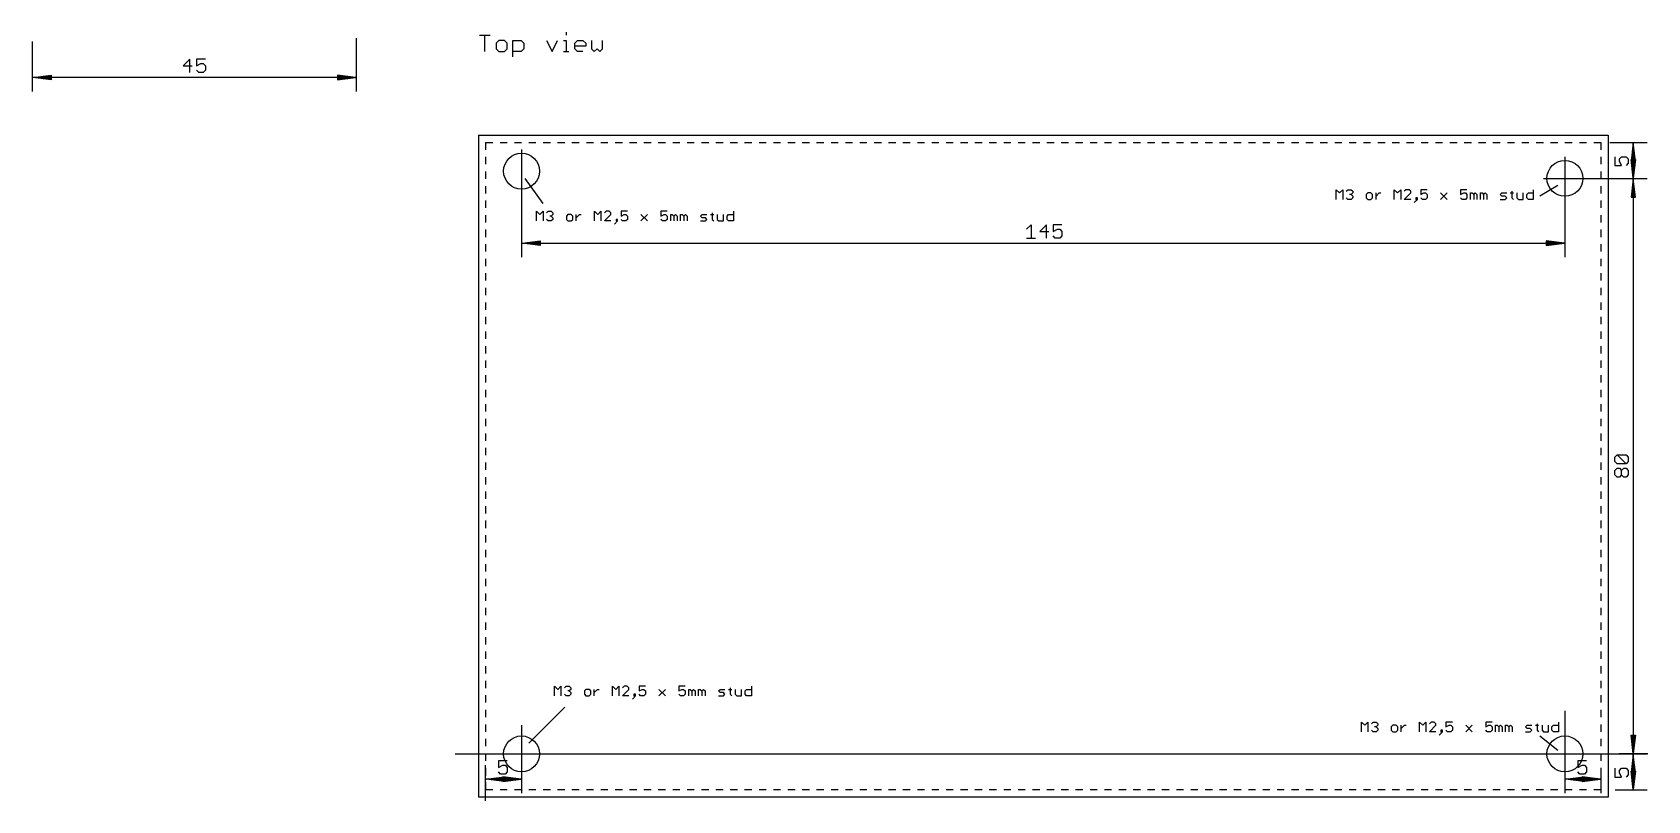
# Model space of a CAD drawing. Extents: x -62 to 290, y -289 to 164.
# Drawn here: x -62 to 162.5, y -107.5 to -0.7 of the extents above; entities that cross this region are included whole.
import ezdxf

# ---------------------------------------------------------------- set-up
doc = ezdxf.new("R2010")
doc.units = 0
doc.layers.add('47', color=7, linetype='CONTINUOUS')
doc.layers.add('51', color=53, linetype='CONTINUOUS')

msp = doc.modelspace()

# ---------------------------------------------------------------- linework, layer by layer
at = {"layer": '47'}
for p, q in [((-62, -2), (-62, -8.95)), ((-17, -1.5), (-17, -8.95)), ((-40.0925, -4.4446), (-41.0171, -5.3692)), ((-40.0925, -6.2938), (-40.0925, -4.4446)), ((-37.9427, -4.4446), (-39.1755, -4.4446)), ((-39.1755, -4.4446), (-39.1755, -5.3692)), ((-61.935, -7), (-59.4, -6.6808)), ((-59.4, -6.6808), (-59.4, -7.3192)), ((-41.0171, -5.3692), (-39.7843, -5.3692)), ((-39.1755, -5.3692), (-38.5591, -5.061)), ((-38.8673, -6.2938), (-39.1755, -5.9856)), ((-38.2509, -6.2938), (-38.8673, -6.2938)), ((-38.5591, -5.061), (-38.2509, -5.061)), ((-38.2509, -5.061), (-37.9427, -5.3692)), ((-37.9427, -5.9856), (-38.2509, -6.2938)), ((-37.9427, -5.3692), (-37.9427, -5.9856)), ((-17.065, -7), (-19.6, -6.6808)), ((-19.6, -6.6808), (-19.6, -7.3192)), ((-61.935, -7), (-59.4, -6.74)), ((-61.935, -7), (-59.4, -6.87)), ((-17.065, -7), (-61.935, -7)), ((-59.4, -7.3192), (-61.935, -7)), ((-59.4, -7.13), (-61.935, -7)), ((-59.4, -7.26), (-61.935, -7)), ((-17.065, -7), (-19.6, -6.74)), ((-17.065, -7), (-19.6, -6.87)), ((-19.6, -7.3192), (-17.065, -7)), ((-19.6, -7.13), (-17.065, -7)), ((-19.6, -7.26), (-17.065, -7)), ((6, -17), (6, -31.95)), ((157.25, -16), (162.45, -16)), ((160.5, -16.065), (160.1808, -18.6)), ((160.5, -16.065), (160.24, -18.6)), ((160.5, -16.065), (160.37, -18.6)), ((160.5, -16.065), (160.5, -20.935)), ((160.8192, -18.6), (160.5, -16.065)), ((160.63, -18.6), (160.5, -16.065)), ((160.76, -18.6), (160.5, -16.065)), ((151, -18), (151, -31.95)), ((157.9446, -17.9899), (157.9446, -19.2227)), ((157.9446, -19.2227), (158.8692, -19.2227)), ((158.561, -18.2981), (158.8692, -17.9899)), ((158.561, -18.6063), (158.561, -18.2981)), ((158.8692, -19.2227), (158.561, -18.6063)), ((158.8692, -17.9899), (159.4856, -17.9899)), ((159.4856, -17.9899), (159.7938, -18.2981)), ((159.7938, -18.9145), (159.4856, -19.2227)), ((159.7938, -18.2981), (159.7938, -18.9145)), ((160.5, -20.935), (160.1808, -18.4)), ((160.1808, -18.4), (160.8192, -18.4)), ((160.1808, -18.6), (160.8192, -18.6)), ((160.5, -20.935), (160.24, -18.4)), ((160.5, -20.935), (160.37, -18.4)), ((160.8192, -18.4), (160.5, -20.935)), ((160.63, -18.4), (160.5, -20.935)), ((160.76, -18.4), (160.5, -20.935)), ((9, -24.5), (6.5, -21)), ((150, -22), (147.5, -23.5)), ((148, -21), (162.45, -21)), ((158.25, -21), (162.45, -21)), ((160.5, -21.065), (160.1808, -23.6)), ((160.5, -21.065), (160.24, -23.6)), ((160.5, -21.065), (160.37, -23.6)), ((160.5, -21.065), (160.5, -100.935)), ((160.8192, -23.6), (160.5, -21.065)), ((160.63, -23.6), (160.5, -21.065)), ((160.76, -23.6), (160.5, -21.065)), ((119.2224, -23.9238), (119.2224, -22.5751)), ((119.2224, -22.5751), (119.672, -23.0246)), ((119.672, -23.0246), (120.1216, -22.5751)), ((120.1216, -22.5751), (120.1216, -23.9238)), ((120.6036, -22.7998), (120.8284, -22.5751)), ((120.8284, -23.9238), (120.6036, -23.699)), ((120.8284, -22.5751), (121.2779, -22.5751)), ((121.2779, -23.9238), (120.8284, -23.9238)), ((121.2779, -23.2494), (121.0532, -23.2494)), ((121.2779, -22.5751), (121.5027, -22.7998)), ((121.5027, -23.0246), (121.2779, -23.2494)), ((121.2779, -23.2494), (121.5027, -23.4742)), ((121.5027, -23.699), (121.2779, -23.9238)), ((121.5027, -22.7998), (121.5027, -23.0246)), ((121.5027, -23.4742), (121.5027, -23.699)), ((123.5907, -23.0246), (123.3659, -23.2494)), ((123.3659, -23.2494), (123.3659, -23.699)), ((123.3659, -23.699), (123.5907, -23.9238)), ((124.0403, -23.0246), (123.5907, -23.0246)), ((123.5907, -23.9238), (124.0403, -23.9238)), ((124.2651, -23.2494), (124.0403, -23.0246)), ((124.0403, -23.9238), (124.2651, -23.699)), ((124.2651, -23.699), (124.2651, -23.2494)), ((124.7471, -23.9238), (124.7471, -23.0246)), ((124.7471, -23.4742), (125.1967, -23.0246)), ((125.1967, -23.0246), (125.4215, -23.0246)), ((127.2793, -23.9238), (127.2793, -22.5751)), ((127.2793, -22.5751), (127.7288, -23.0246)), ((127.7288, -23.0246), (128.1784, -22.5751)), ((128.1784, -22.5751), (128.1784, -23.9238)), ((128.8852, -22.5751), (128.6604, -22.7998)), ((128.6604, -23.9238), (129.5596, -23.0246)), ((129.5596, -23.9238), (128.6604, -23.9238)), ((129.3348, -22.5751), (128.8852, -22.5751)), ((129.5596, -22.7998), (129.3348, -22.5751)), ((129.5596, -23.0246), (129.5596, -22.7998)), ((130.0416, -24.3734), (130.4912, -23.9238)), ((130.4912, -23.699), (130.2664, -23.699)), ((130.2664, -23.699), (130.2664, -23.9238)), ((130.2664, -23.9238), (130.4912, -23.9238)), ((130.4912, -23.9238), (130.4912, -23.699)), ((131.8616, -22.5751), (130.9624, -22.5751)), ((130.9624, -22.5751), (130.9624, -23.2494)), ((130.9624, -23.2494), (131.412, -23.0246)), ((131.1872, -23.9238), (130.9624, -23.699)), ((131.6368, -23.9238), (131.1872, -23.9238)), ((131.412, -23.0246), (131.6368, -23.0246)), ((131.6368, -23.0246), (131.8616, -23.2494)), ((131.8616, -23.699), (131.6368, -23.9238)), ((131.8616, -23.2494), (131.8616, -23.699)), ((133.7248, -23.0246), (134.6239, -23.9238)), ((133.7248, -23.9238), (134.6239, -23.0246)), ((137.3863, -22.5751), (136.4871, -22.5751)), ((136.4871, -22.5751), (136.4871, -23.2494)), ((136.4871, -23.2494), (136.9367, -23.0246)), ((136.7119, -23.9238), (136.4871, -23.699)), ((137.1615, -23.9238), (136.7119, -23.9238)), ((136.9367, -23.0246), (137.1615, -23.0246)), ((137.1615, -23.0246), (137.3863, -23.2494)), ((137.3863, -23.699), (137.1615, -23.9238)), ((137.3863, -23.2494), (137.3863, -23.699)), ((137.8683, -23.9238), (137.8683, -23.0246)), ((137.8683, -23.0246), (138.0931, -23.0246)), ((138.0931, -23.0246), (138.3179, -23.2494)), ((138.3179, -23.2494), (138.5427, -23.0246)), ((138.3179, -23.2494), (138.3179, -23.9238)), ((138.5427, -23.0246), (138.7675, -23.2494)), ((138.7675, -23.2494), (138.7675, -23.9238)), ((139.2495, -23.9238), (139.2495, -23.0246)), ((139.2495, -23.0246), (139.4743, -23.0246)), ((139.4743, -23.0246), (139.6991, -23.2494)), ((139.6991, -23.2494), (139.9239, -23.0246)), ((139.6991, -23.2494), (139.6991, -23.9238)), ((139.9239, -23.0246), (140.1486, -23.2494)), ((140.1486, -23.2494), (140.1486, -23.9238)), ((142.0118, -23.2494), (142.2366, -23.0246)), ((142.2366, -23.4742), (142.0118, -23.2494)), ((142.0118, -23.9238), (142.6862, -23.9238)), ((142.2366, -23.0246), (142.911, -23.0246)), ((142.6862, -23.4742), (142.2366, -23.4742)), ((142.911, -23.699), (142.6862, -23.4742)), ((142.6862, -23.9238), (142.911, -23.699)), ((143.393, -23.0246), (143.8426, -23.0246)), ((143.6178, -22.7998), (143.6178, -23.699)), ((143.6178, -23.699), (143.8426, -23.9238)), ((144.3138, -23.0246), (144.3138, -23.699)), ((144.3138, -23.699), (144.5386, -23.9238)), ((144.5386, -23.9238), (145.213, -23.9238)), ((145.213, -23.9238), (145.213, -23.0246)), ((145.695, -23.2494), (145.9198, -23.0246)), ((145.695, -23.699), (145.695, -23.2494)), ((145.9198, -23.9238), (145.695, -23.699)), ((145.9198, -23.0246), (146.5941, -23.0246)), ((146.5941, -23.9238), (145.9198, -23.9238)), ((146.5941, -22.5751), (146.5941, -23.9238)), ((160.1808, -23.6), (160.8192, -23.6)), ((8.0762, -26.9238), (8.0762, -25.5751)), ((8.0762, -25.5751), (8.5258, -26.0246)), ((8.5258, -26.0246), (8.9754, -25.5751)), ((8.9754, -25.5751), (8.9754, -26.9238)), ((9.4574, -25.7998), (9.6822, -25.5751)), ((9.6822, -26.9238), (9.4574, -26.699)), ((9.6822, -25.5751), (10.1318, -25.5751)), ((10.1318, -26.9238), (9.6822, -26.9238)), ((10.1318, -26.2494), (9.907, -26.2494)), ((10.1318, -25.5751), (10.3565, -25.7998)), ((10.3565, -26.0246), (10.1318, -26.2494)), ((10.1318, -26.2494), (10.3565, -26.4742)), ((10.3565, -26.699), (10.1318, -26.9238)), ((10.3565, -25.7998), (10.3565, -26.0246)), ((10.3565, -26.4742), (10.3565, -26.699)), ((12.4445, -26.0246), (12.2197, -26.2494)), ((12.2197, -26.2494), (12.2197, -26.699)), ((12.2197, -26.699), (12.4445, -26.9238)), ((12.8941, -26.0246), (12.4445, -26.0246)), ((12.4445, -26.9238), (12.8941, -26.9238)), ((13.1189, -26.2494), (12.8941, -26.0246)), ((12.8941, -26.9238), (13.1189, -26.699)), ((13.1189, -26.699), (13.1189, -26.2494)), ((13.6009, -26.9238), (13.6009, -26.0246)), ((13.6009, -26.4742), (14.0505, -26.0246)), ((14.0505, -26.0246), (14.2753, -26.0246)), ((16.1331, -26.9238), (16.1331, -25.5751)), ((16.1331, -25.5751), (16.5827, -26.0246)), ((16.5827, -26.0246), (17.0322, -25.5751)), ((17.0322, -25.5751), (17.0322, -26.9238)), ((17.739, -25.5751), (17.5143, -25.7998)), ((17.5143, -26.9238), (18.4134, -26.0246)), ((18.4134, -26.9238), (17.5143, -26.9238)), ((18.1886, -25.5751), (17.739, -25.5751)), ((18.4134, -25.7998), (18.1886, -25.5751)), ((18.4134, -26.0246), (18.4134, -25.7998)), ((18.8954, -27.3734), (19.345, -26.9238)), ((19.345, -26.699), (19.1202, -26.699)), ((19.1202, -26.699), (19.1202, -26.9238)), ((19.1202, -26.9238), (19.345, -26.9238)), ((19.345, -26.9238), (19.345, -26.699)), ((20.7154, -25.5751), (19.8162, -25.5751)), ((19.8162, -25.5751), (19.8162, -26.2494)), ((19.8162, -26.2494), (20.2658, -26.0246)), ((20.041, -26.9238), (19.8162, -26.699)), ((20.4906, -26.9238), (20.041, -26.9238)), ((20.2658, -26.0246), (20.4906, -26.0246)), ((20.4906, -26.0246), (20.7154, -26.2494)), ((20.7154, -26.699), (20.4906, -26.9238)), ((20.7154, -26.2494), (20.7154, -26.699)), ((22.5786, -26.0246), (23.4777, -26.9238)), ((22.5786, -26.9238), (23.4777, -26.0246)), ((26.2401, -25.5751), (25.3409, -25.5751)), ((25.3409, -25.5751), (25.3409, -26.2494)), ((25.3409, -26.2494), (25.7905, -26.0246)), ((25.5657, -26.9238), (25.3409, -26.699)), ((26.0153, -26.9238), (25.5657, -26.9238)), ((25.7905, -26.0246), (26.0153, -26.0246)), ((26.0153, -26.0246), (26.2401, -26.2494)), ((26.2401, -26.699), (26.0153, -26.9238)), ((26.2401, -26.2494), (26.2401, -26.699)), ((26.7221, -26.9238), (26.7221, -26.0246)), ((26.7221, -26.0246), (26.9469, -26.0246)), ((26.9469, -26.0246), (27.1717, -26.2494)), ((27.1717, -26.2494), (27.3965, -26.0246)), ((27.1717, -26.2494), (27.1717, -26.9238)), ((27.3965, -26.0246), (27.6213, -26.2494)), ((27.6213, -26.2494), (27.6213, -26.9238)), ((28.1033, -26.9238), (28.1033, -26.0246)), ((28.1033, -26.0246), (28.3281, -26.0246)), ((28.3281, -26.0246), (28.5529, -26.2494)), ((28.5529, -26.2494), (28.7777, -26.0246)), ((28.5529, -26.2494), (28.5529, -26.9238)), ((28.7777, -26.0246), (29.0024, -26.2494)), ((29.0024, -26.2494), (29.0024, -26.9238)), ((30.8656, -26.2494), (31.0904, -26.0246)), ((31.0904, -26.4742), (30.8656, -26.2494)), ((30.8656, -26.9238), (31.54, -26.9238)), ((31.0904, -26.0246), (31.7648, -26.0246)), ((31.54, -26.4742), (31.0904, -26.4742)), ((31.7648, -26.699), (31.54, -26.4742)), ((31.54, -26.9238), (31.7648, -26.699)), ((32.2468, -26.0246), (32.6964, -26.0246)), ((32.4716, -25.7998), (32.4716, -26.699)), ((32.4716, -26.699), (32.6964, -26.9238)), ((33.1676, -26.0246), (33.1676, -26.699)), ((33.1676, -26.699), (33.3924, -26.9238)), ((33.3924, -26.9238), (34.0668, -26.9238)), ((34.0668, -26.9238), (34.0668, -26.0246)), ((34.5488, -26.2494), (34.7736, -26.0246)), ((34.5488, -26.699), (34.5488, -26.2494)), ((34.7736, -26.9238), (34.5488, -26.699)), ((34.7736, -26.0246), (35.4479, -26.0246)), ((35.4479, -26.9238), (34.7736, -26.9238)), ((35.4479, -25.5751), (35.4479, -26.9238)), ((76.1841, -28.061), (76.8005, -27.4446)), ((76.8005, -27.4446), (76.8005, -29.2938)), ((78.9502, -27.4446), (78.0256, -28.3692)), ((78.0256, -28.3692), (79.2584, -28.3692)), ((78.9502, -29.2938), (78.9502, -27.4446)), ((81.1, -27.4446), (79.8672, -27.4446)), ((79.8672, -27.4446), (79.8672, -28.3692)), ((79.8672, -28.3692), (80.4836, -28.061)), ((80.1754, -29.2938), (79.8672, -28.9856)), ((80.4836, -28.061), (80.7918, -28.061)), ((80.7918, -28.061), (81.1, -28.3692)), ((81.1, -28.9856), (80.7918, -29.2938)), ((81.1, -28.3692), (81.1, -28.9856)), ((6.065, -30), (8.6, -29.6808)), ((6.065, -30), (8.6, -29.74)), ((6.065, -30), (8.6, -29.87)), ((6.065, -30), (150.935, -30)), ((8.6, -30.3192), (6.065, -30)), ((8.6, -30.13), (6.065, -30)), ((8.6, -30.26), (6.065, -30)), ((8.6, -29.6808), (8.6, -30.3192)), ((76.1841, -29.2938), (77.4168, -29.2938)), ((80.7918, -29.2938), (80.1754, -29.2938)), ((150.935, -30), (148.4, -29.6808)), ((148.4, -29.6808), (148.4, -30.3192)), ((150.935, -30), (148.4, -29.74)), ((150.935, -30), (148.4, -29.87)), ((148.4, -30.3192), (150.935, -30)), ((148.4, -30.13), (150.935, -30)), ((148.4, -30.26), (150.935, -30)), ((157.9446, -59.7509), (158.2528, -59.4427)), ((157.9446, -60.3673), (157.9446, -59.7509)), ((158.2528, -60.6755), (157.9446, -60.3673)), ((158.2528, -59.4427), (159.4856, -59.4427)), ((159.4856, -60.6755), (158.2528, -59.4427)), ((159.4856, -59.4427), (159.7938, -59.7509)), ((159.7938, -60.3673), (159.4856, -60.6755)), ((159.7938, -59.7509), (159.7938, -60.3673)), ((157.9446, -61.5925), (158.2528, -61.2843)), ((157.9446, -62.2089), (157.9446, -61.5925)), ((158.2528, -62.5171), (157.9446, -62.2089)), ((159.4856, -60.6755), (158.2528, -60.6755)), ((158.2528, -61.2843), (158.561, -61.2843)), ((158.561, -62.5171), (158.2528, -62.5171)), ((158.561, -61.2843), (158.8692, -61.5925)), ((158.8692, -62.2089), (158.561, -62.5171)), ((158.8692, -61.5925), (159.1774, -61.2843)), ((158.8692, -62.2089), (158.8692, -61.5925)), ((159.1774, -62.5171), (158.8692, -62.2089)), ((159.1774, -61.2843), (159.4856, -61.2843)), ((159.4856, -62.5171), (159.1774, -62.5171)), ((159.4856, -61.2843), (159.7938, -61.5925)), ((159.7938, -62.2089), (159.4856, -62.5171)), ((159.7938, -61.5925), (159.7938, -62.2089)), ((10.5762, -92.9238), (10.5762, -91.5751)), ((10.5762, -91.5751), (11.0258, -92.0246)), ((11.0258, -92.0246), (11.4754, -91.5751)), ((11.4754, -91.5751), (11.4754, -92.9238)), ((11.9574, -91.7998), (12.1822, -91.5751)), ((12.1822, -91.5751), (12.6318, -91.5751)), ((12.6318, -91.5751), (12.8565, -91.7998)), ((12.8565, -92.0246), (12.6318, -92.2494)), ((12.8565, -91.7998), (12.8565, -92.0246)), ((14.9445, -92.0246), (14.7197, -92.2494)), ((15.3941, -92.0246), (14.9445, -92.0246)), ((15.6189, -92.2494), (15.3941, -92.0246)), ((16.1009, -92.9238), (16.1009, -92.0246)), ((16.1009, -92.4742), (16.5505, -92.0246)), ((16.5505, -92.0246), (16.7753, -92.0246)), ((18.6331, -92.9238), (18.6331, -91.5751)), ((18.6331, -91.5751), (19.0827, -92.0246)), ((19.0827, -92.0246), (19.5322, -91.5751)), ((19.5322, -91.5751), (19.5322, -92.9238)), ((20.239, -91.5751), (20.0143, -91.7998)), ((20.0143, -92.9238), (20.9134, -92.0246)), ((20.6886, -91.5751), (20.239, -91.5751)), ((20.9134, -91.7998), (20.6886, -91.5751)), ((20.9134, -92.0246), (20.9134, -91.7998)), ((23.2154, -91.5751), (22.3162, -91.5751)), ((22.3162, -91.5751), (22.3162, -92.2494)), ((22.3162, -92.2494), (22.7658, -92.0246)), ((22.7658, -92.0246), (22.9906, -92.0246)), ((22.9906, -92.0246), (23.2154, -92.2494)), ((25.0786, -92.0246), (25.9777, -92.9238)), ((25.0786, -92.9238), (25.9777, -92.0246)), ((28.7401, -91.5751), (27.8409, -91.5751)), ((27.8409, -91.5751), (27.8409, -92.2494)), ((27.8409, -92.2494), (28.2905, -92.0246)), ((28.2905, -92.0246), (28.5153, -92.0246)), ((28.5153, -92.0246), (28.7401, -92.2494)), ((29.2221, -92.9238), (29.2221, -92.0246)), ((29.2221, -92.0246), (29.4469, -92.0246)), ((29.4469, -92.0246), (29.6717, -92.2494)), ((29.6717, -92.2494), (29.8965, -92.0246)), ((29.8965, -92.0246), (30.1213, -92.2494)), ((30.6033, -92.9238), (30.6033, -92.0246)), ((30.6033, -92.0246), (30.8281, -92.0246)), ((30.8281, -92.0246), (31.0529, -92.2494)), ((31.0529, -92.2494), (31.2777, -92.0246)), ((31.2777, -92.0246), (31.5024, -92.2494)), ((33.3656, -92.2494), (33.5904, -92.0246)), ((33.5904, -92.0246), (34.2648, -92.0246)), ((34.7468, -92.0246), (35.1964, -92.0246)), ((34.9716, -91.7998), (34.9716, -92.699)), ((35.6676, -92.0246), (35.6676, -92.699)), ((36.5668, -92.9238), (36.5668, -92.0246)), ((37.0488, -92.2494), (37.2736, -92.0246)), ((37.2736, -92.0246), (37.9479, -92.0246)), ((37.9479, -91.5751), (37.9479, -92.9238)), ((12.1822, -92.9238), (11.9574, -92.699)), ((12.6318, -92.9238), (12.1822, -92.9238)), ((12.6318, -92.2494), (12.407, -92.2494)), ((12.6318, -92.2494), (12.8565, -92.4742)), ((12.8565, -92.699), (12.6318, -92.9238)), ((12.8565, -92.4742), (12.8565, -92.699)), ((14.7197, -92.2494), (14.7197, -92.699)), ((14.7197, -92.699), (14.9445, -92.9238)), ((14.9445, -92.9238), (15.3941, -92.9238)), ((15.3941, -92.9238), (15.6189, -92.699)), ((15.6189, -92.699), (15.6189, -92.2494)), ((20.9134, -92.9238), (20.0143, -92.9238)), ((21.3954, -93.3734), (21.845, -92.9238)), ((21.845, -92.699), (21.6202, -92.699)), ((21.6202, -92.699), (21.6202, -92.9238)), ((21.6202, -92.9238), (21.845, -92.9238)), ((21.845, -92.9238), (21.845, -92.699)), ((22.541, -92.9238), (22.3162, -92.699)), ((22.9906, -92.9238), (22.541, -92.9238)), ((23.2154, -92.699), (22.9906, -92.9238)), ((23.2154, -92.2494), (23.2154, -92.699)), ((28.0657, -92.9238), (27.8409, -92.699)), ((28.5153, -92.9238), (28.0657, -92.9238)), ((28.7401, -92.699), (28.5153, -92.9238)), ((28.7401, -92.2494), (28.7401, -92.699)), ((29.6717, -92.2494), (29.6717, -92.9238)), ((30.1213, -92.2494), (30.1213, -92.9238)), ((31.0529, -92.2494), (31.0529, -92.9238)), ((31.5024, -92.2494), (31.5024, -92.9238)), ((33.5904, -92.4742), (33.3656, -92.2494)), ((33.3656, -92.9238), (34.04, -92.9238)), ((34.04, -92.4742), (33.5904, -92.4742)), ((34.2648, -92.699), (34.04, -92.4742)), ((34.04, -92.9238), (34.2648, -92.699)), ((34.9716, -92.699), (35.1964, -92.9238)), ((35.6676, -92.699), (35.8924, -92.9238)), ((35.8924, -92.9238), (36.5668, -92.9238)), ((37.0488, -92.699), (37.0488, -92.2494)), ((37.2736, -92.9238), (37.0488, -92.699)), ((37.9479, -92.9238), (37.2736, -92.9238)), ((7, -99.5), (12, -94.5)), ((151, -95), (151, -106.45)), ((6, -97), (6, -106.45)), ((122.7224, -97.9238), (122.7224, -96.5751)), ((122.7224, -96.5751), (123.172, -97.0246)), ((123.172, -97.0246), (123.6216, -96.5751)), ((123.6216, -96.5751), (123.6216, -97.9238)), ((124.1036, -96.7998), (124.3284, -96.5751)), ((124.3284, -97.9238), (124.1036, -97.699)), ((124.3284, -96.5751), (124.7779, -96.5751)), ((124.7779, -97.9238), (124.3284, -97.9238)), ((124.7779, -97.2494), (124.5532, -97.2494)), ((124.7779, -96.5751), (125.0027, -96.7998)), ((125.0027, -97.0246), (124.7779, -97.2494)), ((124.7779, -97.2494), (125.0027, -97.4742)), ((125.0027, -97.699), (124.7779, -97.9238)), ((125.0027, -96.7998), (125.0027, -97.0246)), ((125.0027, -97.4742), (125.0027, -97.699)), ((127.0907, -97.0246), (126.8659, -97.2494)), ((126.8659, -97.2494), (126.8659, -97.699)), ((126.8659, -97.699), (127.0907, -97.9238)), ((127.5403, -97.0246), (127.0907, -97.0246)), ((127.0907, -97.9238), (127.5403, -97.9238)), ((127.7651, -97.2494), (127.5403, -97.0246)), ((127.5403, -97.9238), (127.7651, -97.699)), ((127.7651, -97.699), (127.7651, -97.2494)), ((128.2471, -97.9238), (128.2471, -97.0246)), ((128.2471, -97.4742), (128.6967, -97.0246)), ((128.6967, -97.0246), (128.9215, -97.0246)), ((130.7793, -97.9238), (130.7793, -96.5751)), ((130.7793, -96.5751), (131.2288, -97.0246)), ((131.2288, -97.0246), (131.6784, -96.5751)), ((131.6784, -96.5751), (131.6784, -97.9238)), ((132.3852, -96.5751), (132.1604, -96.7998)), ((132.1604, -97.9238), (133.0596, -97.0246)), ((133.0596, -97.9238), (132.1604, -97.9238)), ((132.8348, -96.5751), (132.3852, -96.5751)), ((133.0596, -96.7998), (132.8348, -96.5751)), ((133.0596, -97.0246), (133.0596, -96.7998)), ((133.5416, -98.3734), (133.9912, -97.9238)), ((133.9912, -97.699), (133.7664, -97.699)), ((133.7664, -97.699), (133.7664, -97.9238)), ((133.7664, -97.9238), (133.9912, -97.9238)), ((133.9912, -97.9238), (133.9912, -97.699)), ((135.3616, -96.5751), (134.4624, -96.5751)), ((134.4624, -96.5751), (134.4624, -97.2494)), ((134.4624, -97.2494), (134.912, -97.0246)), ((134.6872, -97.9238), (134.4624, -97.699)), ((135.1368, -97.9238), (134.6872, -97.9238)), ((134.912, -97.0246), (135.1368, -97.0246)), ((135.1368, -97.0246), (135.3616, -97.2494)), ((135.3616, -97.699), (135.1368, -97.9238)), ((135.3616, -97.2494), (135.3616, -97.699)), ((137.2248, -97.0246), (138.1239, -97.9238)), ((137.2248, -97.9238), (138.1239, -97.0246)), ((140.8863, -96.5751), (139.9871, -96.5751)), ((139.9871, -96.5751), (139.9871, -97.2494)), ((139.9871, -97.2494), (140.4367, -97.0246)), ((140.2119, -97.9238), (139.9871, -97.699)), ((140.6615, -97.9238), (140.2119, -97.9238)), ((140.4367, -97.0246), (140.6615, -97.0246)), ((140.6615, -97.0246), (140.8863, -97.2494)), ((140.8863, -97.699), (140.6615, -97.9238)), ((140.8863, -97.2494), (140.8863, -97.699)), ((141.3683, -97.9238), (141.3683, -97.0246)), ((141.3683, -97.0246), (141.5931, -97.0246)), ((141.5931, -97.0246), (141.8179, -97.2494)), ((141.8179, -97.2494), (142.0427, -97.0246)), ((141.8179, -97.2494), (141.8179, -97.9238)), ((142.0427, -97.0246), (142.2675, -97.2494)), ((142.2675, -97.2494), (142.2675, -97.9238)), ((142.7495, -97.9238), (142.7495, -97.0246)), ((142.7495, -97.0246), (142.9743, -97.0246)), ((142.9743, -97.0246), (143.1991, -97.2494)), ((143.1991, -97.2494), (143.4239, -97.0246)), ((143.1991, -97.2494), (143.1991, -97.9238)), ((143.4239, -97.0246), (143.6486, -97.2494)), ((143.6486, -97.2494), (143.6486, -97.9238)), ((145.5118, -97.2494), (145.7366, -97.0246)), ((145.7366, -97.4742), (145.5118, -97.2494)), ((145.5118, -97.9238), (146.1862, -97.9238)), ((145.7366, -97.0246), (146.411, -97.0246)), ((146.1862, -97.4742), (145.7366, -97.4742)), ((146.411, -97.699), (146.1862, -97.4742)), ((146.1862, -97.9238), (146.411, -97.699)), ((146.893, -97.0246), (147.3426, -97.0246)), ((147.1178, -96.7998), (147.1178, -97.699)), ((147.1178, -97.699), (147.3426, -97.9238)), ((147.5, -98.5), (150, -100.5)), ((147.8138, -97.0246), (147.8138, -97.699)), ((147.8138, -97.699), (148.0386, -97.9238)), ((148.0386, -97.9238), (148.713, -97.9238)), ((148.713, -97.9238), (148.713, -97.0246)), ((149.195, -97.2494), (149.4198, -97.0246)), ((149.195, -97.699), (149.195, -97.2494)), ((149.4198, -97.9238), (149.195, -97.699)), ((149.4198, -97.0246), (150.0941, -97.0246)), ((150.0941, -97.9238), (149.4198, -97.9238)), ((150.0941, -96.5751), (150.0941, -97.9238)), ((160.5, -100.935), (160.1808, -98.4)), ((160.1808, -98.4), (160.8192, -98.4)), ((160.5, -100.935), (160.24, -98.4)), ((160.5, -100.935), (160.37, -98.4)), ((160.8192, -98.4), (160.5, -100.935)), ((160.63, -98.4), (160.5, -100.935)), ((160.76, -98.4), (160.5, -100.935)), ((-3.25, -101), (162.45, -101)), ((162.5, -101), (158.55, -101)), ((1, -107.5), (1, -102.55)), ((4.0101, -101.9446), (2.7773, -101.9446)), ((2.7773, -101.9446), (2.7773, -102.8692)), ((2.7773, -102.8692), (3.3937, -102.561)), ((3.3937, -102.561), (3.7019, -102.561)), ((3.7019, -102.561), (4.0101, -102.8692)), ((4.0101, -102.8692), (4.0101, -103.4856)), ((154.0101, -101.9446), (152.7773, -101.9446)), ((152.7773, -101.9446), (152.7773, -102.8692)), ((152.7773, -102.8692), (153.3937, -102.561)), ((153.3937, -102.561), (153.7019, -102.561)), ((153.7019, -102.561), (154.0101, -102.8692)), ((154.0101, -102.8692), (154.0101, -103.4856)), ((156, -103), (156, -106.45)), ((157.9446, -102.9899), (157.9446, -104.2227)), ((158.561, -103.2981), (158.8692, -102.9899)), ((158.8692, -102.9899), (159.4856, -102.9899)), ((159.4856, -102.9899), (159.7938, -103.2981)), ((160.5, -101.065), (160.1808, -103.6)), ((160.5, -101.065), (160.24, -103.6)), ((160.5, -101.065), (160.37, -103.6)), ((160.5, -101.065), (160.5, -105.935)), ((160.8192, -103.6), (160.5, -101.065)), ((160.63, -103.6), (160.5, -101.065)), ((160.76, -103.6), (160.5, -101.065)), ((1.065, -104.5), (3.6, -104.1808)), ((1.065, -104.5), (3.6, -104.24)), ((1.065, -104.5), (3.6, -104.37)), ((5.935, -104.5), (1.065, -104.5)), ((3.6, -104.8192), (1.065, -104.5)), ((3.6, -104.63), (1.065, -104.5)), ((3.6, -104.76), (1.065, -104.5)), ((3.0855, -103.7938), (2.7773, -103.4856)), ((3.7019, -103.7938), (3.0855, -103.7938)), ((5.935, -104.5), (3.4, -104.1808)), ((3.4, -104.1808), (3.4, -104.8192)), ((5.935, -104.5), (3.4, -104.24)), ((5.935, -104.5), (3.4, -104.37)), ((3.4, -104.8192), (5.935, -104.5)), ((3.4, -104.63), (5.935, -104.5)), ((3.4, -104.76), (5.935, -104.5)), ((3.6, -104.1808), (3.6, -104.8192)), ((4.0101, -103.4856), (3.7019, -103.7938)), ((151.065, -104.5), (153.6, -104.1808)), ((151.065, -104.5), (153.6, -104.24)), ((151.065, -104.5), (153.6, -104.37)), ((155.935, -104.5), (151.065, -104.5)), ((153.6, -104.8192), (151.065, -104.5)), ((153.6, -104.63), (151.065, -104.5)), ((153.6, -104.76), (151.065, -104.5)), ((153.0855, -103.7938), (152.7773, -103.4856)), ((153.7019, -103.7938), (153.0855, -103.7938)), ((155.935, -104.5), (153.4, -104.1808)), ((153.4, -104.1808), (153.4, -104.8192)), ((155.935, -104.5), (153.4, -104.24)), ((155.935, -104.5), (153.4, -104.37)), ((153.4, -104.8192), (155.935, -104.5)), ((153.4, -104.63), (155.935, -104.5)), ((153.4, -104.76), (155.935, -104.5)), ((153.6, -104.1808), (153.6, -104.8192)), ((154.0101, -103.4856), (153.7019, -103.7938)), ((157.9446, -104.2227), (158.8692, -104.2227)), ((158.561, -103.6063), (158.561, -103.2981)), ((158.8692, -104.2227), (158.561, -103.6063)), ((159.7938, -103.9145), (159.4856, -104.2227)), ((159.7938, -103.2981), (159.7938, -103.9145)), ((160.5, -105.935), (160.1808, -103.4)), ((160.1808, -103.4), (160.8192, -103.4)), ((160.1808, -103.6), (160.8192, -103.6)), ((160.5, -105.935), (160.24, -103.4)), ((160.5, -105.935), (160.37, -103.4)), ((160.8192, -103.4), (160.5, -105.935)), ((160.63, -103.4), (160.5, -105.935)), ((160.76, -103.4), (160.5, -105.935)), ((158, -106), (162.45, -106))]:
    msp.add_line(p, q, dxfattribs=at)
at = {"layer": '51'}
for p, q in [((0.127, -1.085), (1.6523, -1.085)), ((0.8897, -3.373), (0.8897, -1.085)), ((2.8471, -1.8477), (2.4658, -2.229)), ((2.4658, -2.229), (2.4658, -2.9917)), ((3.6098, -1.8477), (2.8471, -1.8477)), ((3.9911, -2.229), (3.6098, -1.8477)), ((3.9911, -2.9917), (3.9911, -2.229)), ((4.8046, -4.1357), (4.8046, -1.8477)), ((4.8046, -1.8477), (5.9486, -1.8477)), ((5.9486, -1.8477), (6.3299, -2.229)), ((6.3299, -2.229), (6.3299, -2.9917)), ((9.4822, -1.8477), (10.2448, -3.373)), ((10.2448, -3.373), (11.0075, -1.8477)), ((11.821, -1.8477), (12.2023, -1.8477)), ((12.2023, -0.7037), (12.2023, -1.085)), ((12.2023, -1.8477), (12.2023, -3.373)), ((13.3802, -2.229), (13.7615, -1.8477)), ((13.3802, -2.9917), (13.3802, -2.229)), ((13.7615, -1.8477), (14.5242, -1.8477)), ((14.5242, -1.8477), (14.9055, -2.229)), ((14.9055, -2.229), (14.9055, -2.6103)), ((15.719, -1.8477), (15.719, -2.9917)), ((17.2443, -2.9917), (17.2443, -1.8477)), ((2.4658, -2.9917), (2.8471, -3.373)), ((2.8471, -3.373), (3.6098, -3.373)), ((3.6098, -3.373), (3.9911, -2.9917)), ((5.9486, -3.373), (4.8046, -3.373)), ((6.3299, -2.9917), (5.9486, -3.373)), ((11.821, -3.373), (12.5836, -3.373)), ((14.9055, -2.6103), (13.3802, -2.6103)), ((13.7615, -3.373), (13.3802, -2.9917)), ((14.5242, -3.373), (13.7615, -3.373)), ((15.719, -2.9917), (16.1003, -3.373)), ((16.1003, -3.373), (16.4816, -2.9917)), ((16.4816, -2.9917), (16.863, -3.373)), ((16.863, -3.373), (17.2443, -2.9917)), ((0, -15), (0, -107)), ((0, -15), (157, -15)), ((157, -15), (157, -107)), ((1, -16), (1, -17.0222)), ((1, -16), (2, -16)), ((3, -16), (4, -16)), ((5, -16), (6, -16)), ((7, -16), (8, -16)), ((9, -16), (10, -16)), ((11, -16), (12, -16)), ((13, -16), (14, -16)), ((15, -16), (16, -16)), ((17, -16), (18, -16)), ((19, -16), (20, -16)), ((21, -16), (22, -16)), ((23, -16), (24, -16)), ((25, -16), (26, -16)), ((27, -16), (28, -16)), ((29, -16), (30, -16)), ((31, -16), (32, -16)), ((33, -16), (34, -16)), ((35, -16), (36, -16)), ((37, -16), (38, -16)), ((39, -16), (40, -16)), ((41, -16), (42, -16)), ((43, -16), (44, -16)), ((45, -16), (46, -16)), ((47, -16), (48, -16)), ((49, -16), (50, -16)), ((51, -16), (52, -16)), ((53, -16), (54, -16)), ((55, -16), (56, -16)), ((57, -16), (58, -16)), ((59, -16), (60, -16)), ((61, -16), (62, -16)), ((63, -16), (64, -16)), ((65, -16), (66, -16)), ((67, -16), (68, -16)), ((69, -16), (70, -16)), ((71, -16), (72, -16)), ((73, -16), (74, -16)), ((75, -16), (76, -16)), ((77, -16), (78, -16)), ((79, -16), (80, -16)), ((81, -16), (82, -16)), ((83, -16), (84, -16)), ((85, -16), (86, -16)), ((87, -16), (88, -16)), ((89, -16), (90, -16)), ((91, -16), (92, -16)), ((93, -16), (94, -16)), ((95, -16), (96, -16)), ((97, -16), (98, -16)), ((99, -16), (100, -16)), ((101, -16), (102, -16)), ((103, -16), (104, -16)), ((105, -16), (106, -16)), ((107, -16), (108, -16)), ((109, -16), (110, -16)), ((111, -16), (112, -16)), ((113, -16), (114, -16)), ((115, -16), (116, -16)), ((117, -16), (118, -16)), ((119, -16), (120, -16)), ((121, -16), (122, -16)), ((123, -16), (124, -16)), ((125, -16), (126, -16)), ((127, -16), (128, -16)), ((129, -16), (130, -16)), ((131, -16), (132, -16)), ((133, -16), (134, -16)), ((135, -16), (136, -16)), ((137, -16), (138, -16)), ((139, -16), (140, -16)), ((141, -16), (142, -16)), ((143, -16), (144, -16)), ((145, -16), (146, -16)), ((147, -16), (148, -16)), ((149, -16), (150, -16)), ((151, -16), (152, -16)), ((153, -16), (154, -16)), ((155, -16), (156, -16)), ((156, -16), (156, -17.0222)), ((1, -18.0222), (1, -19.0444)), ((1, -20.0444), (1, -21.0667)), ((156, -18.0222), (156, -19.0444)), ((156, -20.0444), (156, -21.0667)), ((1, -22.0667), (1, -23.0889)), ((156, -22.0667), (156, -23.0889)), ((1, -24.0889), (1, -25.1111)), ((156, -24.0889), (156, -25.1111)), ((1, -26.1111), (1, -27.1333)), ((156, -26.1111), (156, -27.1333)), ((1, -28.1333), (1, -29.1556)), ((156, -28.1333), (156, -29.1556)), ((1, -30.1556), (1, -31.1778)), ((156, -30.1556), (156, -31.1778)), ((1, -32.1778), (1, -33.2)), ((156, -32.1778), (156, -33.2)), ((1, -34.2), (1, -35.2222)), ((156, -34.2), (156, -35.2222)), ((1, -36.2222), (1, -37.2444)), ((156, -36.2222), (156, -37.2444)), ((1, -38.2444), (1, -39.2667)), ((1, -40.2667), (1, -41.2889)), ((156, -38.2444), (156, -39.2667)), ((156, -40.2667), (156, -41.2889)), ((1, -42.2889), (1, -43.3111)), ((156, -42.2889), (156, -43.3111)), ((1, -44.3111), (1, -45.3333)), ((156, -44.3111), (156, -45.3333)), ((1, -46.3333), (1, -47.3556)), ((156, -46.3333), (156, -47.3556)), ((1, -48.3556), (1, -49.3778)), ((156, -48.3556), (156, -49.3778)), ((1, -50.3778), (1, -51.4)), ((156, -50.3778), (156, -51.4)), ((1, -52.4), (1, -53.4222)), ((156, -52.4), (156, -53.4222)), ((1, -54.4222), (1, -55.4444)), ((156, -54.4222), (156, -55.4444)), ((1, -56.4444), (1, -57.4667)), ((156, -56.4444), (156, -57.4667)), ((1, -58.4667), (1, -59.4889)), ((1, -60.4889), (1, -61.5111)), ((156, -58.4667), (156, -59.4889)), ((156, -60.4889), (156, -61.5111)), ((1, -62.5111), (1, -63.5333)), ((156, -62.5111), (156, -63.5333)), ((1, -64.5333), (1, -65.5556)), ((156, -64.5333), (156, -65.5556)), ((1, -66.5556), (1, -67.5778)), ((156, -66.5556), (156, -67.5778)), ((1, -68.5778), (1, -69.6)), ((156, -68.5778), (156, -69.6)), ((1, -70.6), (1, -71.6222)), ((156, -70.6), (156, -71.6222)), ((1, -72.6222), (1, -73.6444)), ((156, -72.6222), (156, -73.6444)), ((1, -74.6444), (1, -75.6667)), ((156, -74.6444), (156, -75.6667)), ((1, -76.6667), (1, -77.6889)), ((156, -76.6667), (156, -77.6889)), ((1, -78.6889), (1, -79.7111)), ((1, -80.7111), (1, -81.7333)), ((156, -78.6889), (156, -79.7111)), ((156, -80.7111), (156, -81.7333)), ((1, -82.7333), (1, -83.7556)), ((156, -82.7333), (156, -83.7556)), ((1, -84.7556), (1, -85.7778)), ((156, -84.7556), (156, -85.7778)), ((1, -86.7778), (1, -87.8)), ((156, -86.7778), (156, -87.8)), ((1, -88.8), (1, -89.8222)), ((156, -88.8), (156, -89.8222)), ((1, -90.8222), (1, -91.8444)), ((156, -90.8222), (156, -91.8444)), ((1, -92.8444), (1, -93.8667)), ((156, -92.8444), (156, -93.8667)), ((1, -94.8667), (1, -95.8889)), ((156, -94.8667), (156, -95.8889)), ((1, -96.8889), (1, -97.9111)), ((156, -96.8889), (156, -97.9111)), ((1, -98.9111), (1, -99.9333)), ((1, -100.9333), (1, -101.9556)), ((156, -98.9111), (156, -99.9333)), ((156, -100.9333), (156, -101.9556)), ((1, -102.9556), (1, -103.9778)), ((156, -102.9556), (156, -103.9778)), ((1, -104.9778), (1, -106)), ((156, -104.9778), (156, -106)), ((157, -107), (0, -107)), ((2, -106), (1, -106)), ((4, -106), (3, -106)), ((6, -106), (5, -106)), ((8, -106), (7, -106)), ((10, -106), (9, -106)), ((12, -106), (11, -106)), ((14, -106), (13, -106)), ((16, -106), (15, -106)), ((18, -106), (17, -106)), ((20, -106), (19, -106)), ((22, -106), (21, -106)), ((24, -106), (23, -106)), ((26, -106), (25, -106)), ((28, -106), (27, -106)), ((30, -106), (29, -106)), ((32, -106), (31, -106)), ((34, -106), (33, -106)), ((36, -106), (35, -106)), ((38, -106), (37, -106)), ((40, -106), (39, -106)), ((42, -106), (41, -106)), ((44, -106), (43, -106)), ((46, -106), (45, -106)), ((48, -106), (47, -106)), ((50, -106), (49, -106)), ((52, -106), (51, -106)), ((54, -106), (53, -106)), ((56, -106), (55, -106)), ((58, -106), (57, -106)), ((60, -106), (59, -106)), ((62, -106), (61, -106)), ((64, -106), (63, -106)), ((66, -106), (65, -106)), ((68, -106), (67, -106)), ((70, -106), (69, -106)), ((72, -106), (71, -106)), ((74, -106), (73, -106)), ((76, -106), (75, -106)), ((78, -106), (77, -106)), ((80, -106), (79, -106)), ((82, -106), (81, -106)), ((84, -106), (83, -106)), ((86, -106), (85, -106)), ((88, -106), (87, -106)), ((90, -106), (89, -106)), ((92, -106), (91, -106)), ((94, -106), (93, -106)), ((96, -106), (95, -106)), ((98, -106), (97, -106)), ((100, -106), (99, -106)), ((102, -106), (101, -106)), ((104, -106), (103, -106)), ((106, -106), (105, -106)), ((108, -106), (107, -106)), ((110, -106), (109, -106)), ((112, -106), (111, -106)), ((114, -106), (113, -106)), ((116, -106), (115, -106)), ((118, -106), (117, -106)), ((120, -106), (119, -106)), ((122, -106), (121, -106)), ((124, -106), (123, -106)), ((126, -106), (125, -106)), ((128, -106), (127, -106)), ((130, -106), (129, -106)), ((132, -106), (131, -106)), ((134, -106), (133, -106)), ((136, -106), (135, -106)), ((138, -106), (137, -106)), ((140, -106), (139, -106)), ((142, -106), (141, -106)), ((144, -106), (143, -106)), ((146, -106), (145, -106)), ((148, -106), (147, -106)), ((150, -106), (149, -106)), ((152, -106), (151, -106)), ((154, -106), (153, -106)), ((156, -106), (155, -106))]:
    msp.add_line(p, q, dxfattribs=at)
for centre in [(6, -20), (151, -21), (6, -101), (151, -101)]:
    msp.add_circle(centre, 2.5, dxfattribs=at)

doc.saveas('drawing.dxf')
